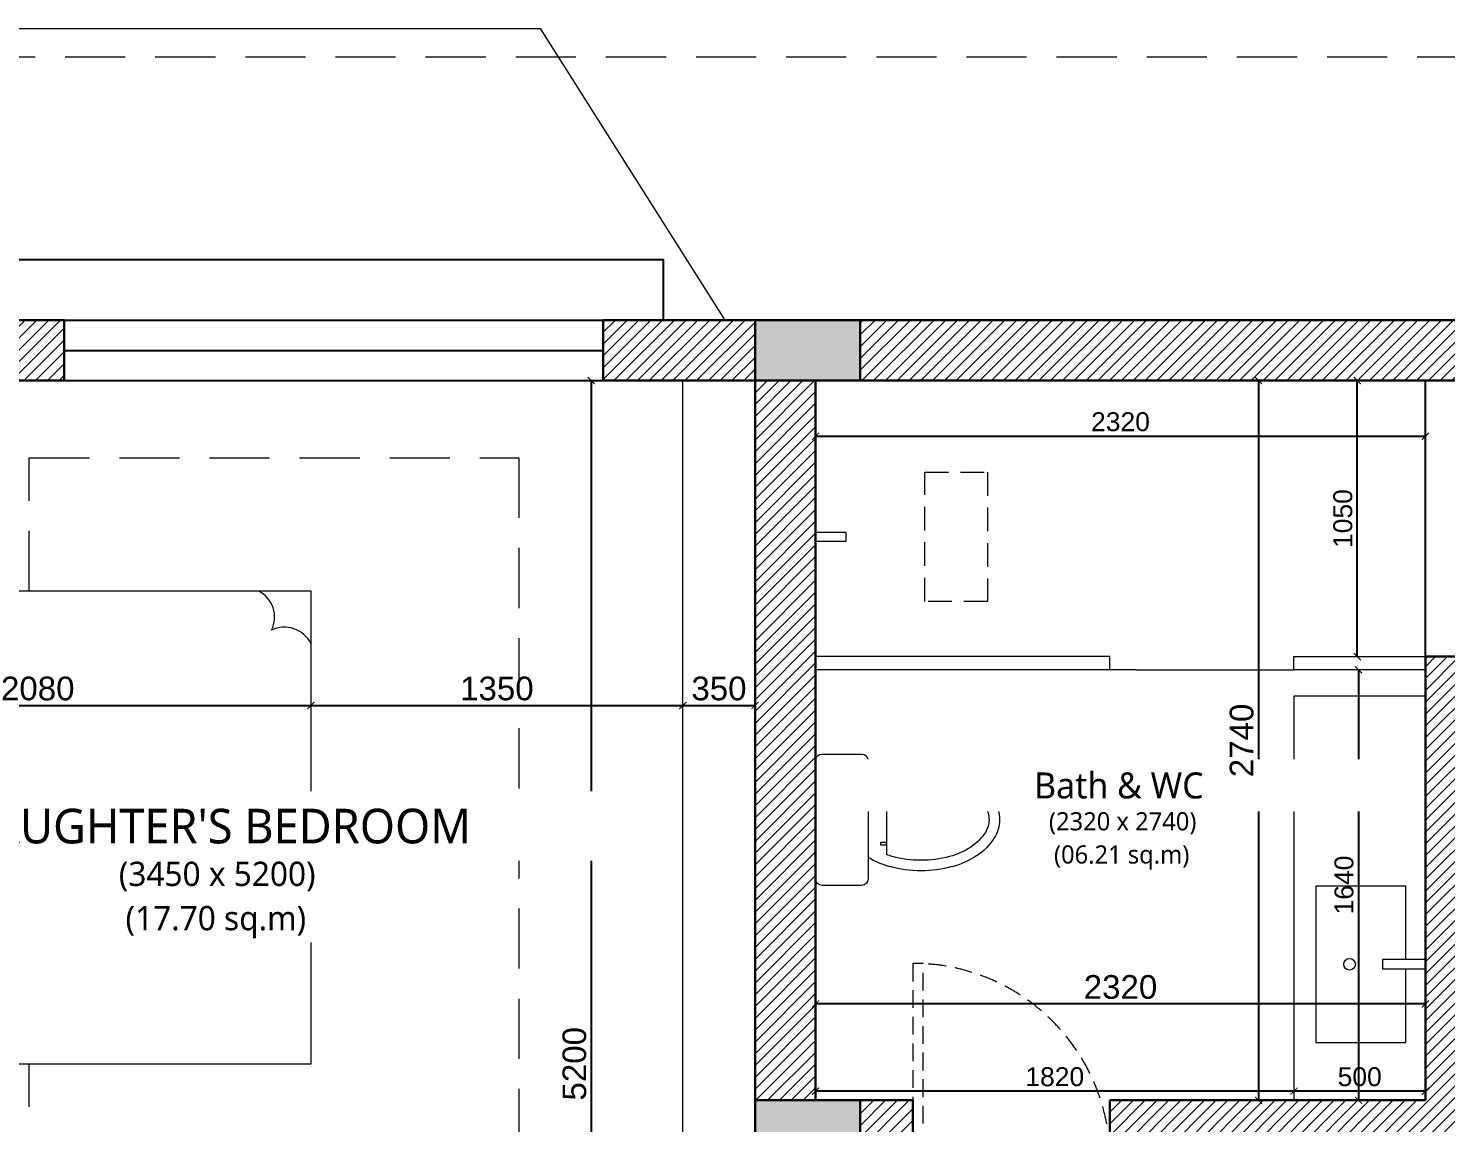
# Model space of a CAD drawing. Header units: millimetres. Extents: x 922141 to 965068, y 34629 to 256118.
# Drawn here: x 948050 to 953442, y 143379 to 147542 of the extents above; entities that cross this region are included whole.
import ezdxf

# ---------------------------------------------------------------- set-up
doc = ezdxf.new("R2010")
doc.units = ezdxf.units.MM
doc.header["$PDMODE"] = 35
doc.linetypes.add('DASHED', pattern=[19.05, 12.7, -6.35])
doc.linetypes.add('DASHED2', pattern=[0.375, 0.25, -0.125])
doc.layers.get('0').update_dxf_attribs({"plot": 0})
doc.layers.get('Defpoints').update_dxf_attribs({"color": 6})
for name, color, linetype, lineweight in [('HATCH _ 1', 253, 'Continuous', 9), ('MCA__ ARREDO', 133, 'Continuous', 5), ('MCA__ FINESTRE', 111, 'Continuous', 5), ('MCA__ LAYOUT TESTO', 6, 'Continuous', 5), ('MCA__ MURI ESISTENTI SEZIONATI', 30, 'Continuous', 30), ('MCA__ SCALE', 154, 'Continuous', 18)]:
    doc.layers.add(name, color=color, linetype=linetype, lineweight=lineweight)
doc.layers.add('MCA__ FACCIATA', color=140, linetype='Continuous')
doc.layers.add('MCA__ PISCINA ELEV.', color=91, linetype='Continuous')
doc.styles.get("Standard").update_dxf_attribs({"font": 'arial.ttf'})
doc.dimstyles.new('ISO-25', dxfattribs={"dimtxt": 250, "dimasz": 20, "dimexe": 1.25, "dimexo": 0.625, "dimtad": 1, "dimdec": 1, "dimrnd": 5, "dimtxsty": 'Standard', "dimcen": 2.5, "dimadec": 0, "dimazin": 0, "dimtfac": 1, "dimtdec": 1, "dimtmove": 0, "dimatfit": 3, "dimfxl": 1, "dimarcsym": 0})
pattern_1 = [(45, (295321.784, -305485.605), (-22.4506403, 22.4506403), [])]

# ---------------------------------------------------------------- blocks, each defined once
blk = doc.blocks.new('_ArchTick')
at = {"color": 0, "linetype": 'ByBlock', "const_width": 0.15}
blk.add_lwpolyline([(-0.5, -0.5), (0.5, 0.5)], dxfattribs=at)
blk = doc.blocks.new('*D162')
at = {"layer": 'Defpoints', "color": 0, "transparency": 16777216}
for p in [(950539.9, 145063.2), (950814.9, 145063.2), (950814.9, 144966.5)]:
    blk.add_point(p, dxfattribs=at)
at = {"layer": 'MCA__ FACCIATA', "color": 0, "lineweight": -2, "transparency": 16777216}
blk.add_line((950539.9, 144966.5), (950814.9, 144966.5), dxfattribs=at)
at = {"layer": 'MCA__ FACCIATA', "color": 0, "lineweight": -2, "transparency": 16777216, "xscale": 27, "yscale": 27, "zscale": 27, "rotation": 180}
blk.add_blockref('_ArchTick', (950539.9, 144966.5), dxfattribs=at)
at = {"layer": 'MCA__ FACCIATA', "color": 0, "lineweight": -2, "transparency": 16777216, "xscale": 27, "yscale": 27, "zscale": 27}
blk.add_blockref('_ArchTick', (950814.9, 144966.5), dxfattribs=at)
at = {"layer": 'MCA__ FACCIATA', "color": 0, "lineweight": 0, "transparency": 16777216, "insert": (950677.4, 145030.5), "char_height": 90, "attachment_point": 5}
blk.add_mtext('350', dxfattribs=at)
blk = doc.blocks.new('*D164')
at = {"layer": 'Defpoints', "color": 0, "transparency": 16777216}
for p in [(947046.9, 144960), (949125.3, 144966.5), (949125.3, 144960)]:
    blk.add_point(p, dxfattribs=at)
at = {"layer": 'MCA__ FACCIATA', "color": 0, "lineweight": -2, "transparency": 16777216}
blk.add_line((947046.9, 144966.5), (949125.3, 144966.5), dxfattribs=at)
at = {"layer": 'MCA__ FACCIATA', "color": 0, "lineweight": -2, "transparency": 16777216, "xscale": 27, "yscale": 27, "zscale": 27, "rotation": 180}
blk.add_blockref('_ArchTick', (947046.9, 144966.5), dxfattribs=at)
at = {"layer": 'MCA__ FACCIATA', "color": 0, "lineweight": -2, "transparency": 16777216, "xscale": 27, "yscale": 27, "zscale": 27}
blk.add_blockref('_ArchTick', (949125.3, 144966.5), dxfattribs=at)
at = {"layer": 'MCA__ FACCIATA', "color": 0, "lineweight": 0, "transparency": 16777216, "insert": (948086.1, 145030.4), "char_height": 90, "attachment_point": 5}
blk.add_mtext('2080', dxfattribs=at)
blk = doc.blocks.new('*D166')
at = {"layer": 'Defpoints', "color": 0, "transparency": 16777216}
for p in [(949125.3, 145063.2), (950539.9, 145063.2), (950539.9, 144966.5)]:
    blk.add_point(p, dxfattribs=at)
at = {"layer": 'MCA__ FACCIATA', "color": 0, "lineweight": -2, "transparency": 16777216}
blk.add_line((949125.3, 144966.5), (950539.9, 144966.5), dxfattribs=at)
at = {"layer": 'MCA__ FACCIATA', "color": 0, "lineweight": -2, "transparency": 16777216, "xscale": 27, "yscale": 27, "zscale": 27, "rotation": 180}
blk.add_blockref('_ArchTick', (949125.3, 144966.5), dxfattribs=at)
at = {"layer": 'MCA__ FACCIATA', "color": 0, "lineweight": -2, "transparency": 16777216, "xscale": 27, "yscale": 27, "zscale": 27}
blk.add_blockref('_ArchTick', (950539.9, 144966.5), dxfattribs=at)
at = {"layer": 'MCA__ FACCIATA', "color": 0, "lineweight": 0, "transparency": 16777216, "insert": (949832.6, 145030.5), "char_height": 90, "attachment_point": 5}
blk.add_mtext('1350', dxfattribs=at)
blk = doc.blocks.new('*D170')
at = {"layer": 'Defpoints', "color": 0, "transparency": 16777216}
for p in [(950236.9, 146202.4), (950191.8, 141004.4), (950236.9, 141004.4)]:
    blk.add_point(p, dxfattribs=at)
at = {"layer": 'MCA__ FACCIATA', "color": 0, "lineweight": -2, "transparency": 16777216}
blk.add_line((950191.8, 146202.4), (950191.8, 141004.4), dxfattribs=at)
at = {"layer": 'MCA__ FACCIATA', "color": 0, "lineweight": -2, "transparency": 16777216, "xscale": 27, "yscale": 27, "zscale": 27}
for p, rotation in [((950191.8, 146202.4), 90), ((950191.8, 141004.4), 270)]:
    blk.add_blockref('_ArchTick', p, dxfattribs=dict(at, rotation=rotation))
at = {"layer": 'MCA__ FACCIATA', "color": 0, "lineweight": 0, "transparency": 16777216, "insert": (950127.9, 143603.4), "char_height": 90, "attachment_point": 5, "rotation": 90}
blk.add_mtext('5200', dxfattribs=at)
blk = doc.blocks.new('*D136')
at = {"layer": 'Defpoints', "color": 0, "transparency": 16777216}
for p in [(951044.9, 143832.8), (951044.9, 143831), (953364.9, 143832.8)]:
    blk.add_point(p, dxfattribs=at)
at = {"layer": 'MCA__ FACCIATA', "color": 0, "lineweight": -2, "transparency": 16777216}
blk.add_line((953364.9, 143831), (951044.9, 143831), dxfattribs=at)
at = {"layer": 'MCA__ FACCIATA', "color": 0, "lineweight": -2, "transparency": 16777216, "xscale": 27, "yscale": 27, "zscale": 27, "rotation": 180}
blk.add_blockref('_ArchTick', (951044.9, 143831), dxfattribs=at)
at = {"layer": 'MCA__ FACCIATA', "color": 0, "lineweight": -2, "transparency": 16777216, "xscale": 27, "yscale": 27, "zscale": 27}
blk.add_blockref('_ArchTick', (953364.9, 143831), dxfattribs=at)
at = {"layer": 'MCA__ FACCIATA', "color": 0, "lineweight": 0, "transparency": 16777216, "insert": (952204.9, 143895), "char_height": 90, "attachment_point": 5}
blk.add_mtext('2320', dxfattribs=at)
blk = doc.blocks.new('*D138')
at = {"layer": 'Defpoints', "color": 0, "transparency": 16777216}
for p in [(952864.9, 143532.4), (953364.9, 143532.4), (952864.9, 143499.1)]:
    blk.add_point(p, dxfattribs=at)
at = {"layer": 'MCA__ FACCIATA', "color": 0, "lineweight": -2, "transparency": 16777216}
blk.add_line((953364.9, 143499.1), (952864.9, 143499.1), dxfattribs=at)
at = {"layer": 'MCA__ FACCIATA', "color": 0, "lineweight": -2, "transparency": 16777216, "xscale": 27, "yscale": 27, "zscale": 27, "rotation": 180}
blk.add_blockref('_ArchTick', (952864.9, 143499.1), dxfattribs=at)
at = {"layer": 'MCA__ FACCIATA', "color": 0, "lineweight": -2, "transparency": 16777216, "xscale": 27, "yscale": 27, "zscale": 27}
blk.add_blockref('_ArchTick', (953364.9, 143499.1), dxfattribs=at)
at = {"layer": 'MCA__ FACCIATA', "color": 0, "lineweight": 0, "transparency": 16777216, "insert": (953114.9, 143553.8), "char_height": 72, "attachment_point": 5}
blk.add_mtext('500', dxfattribs=at)
blk = doc.blocks.new('*D139')
at = {"layer": 'Defpoints', "color": 0, "transparency": 16777216}
for p in [(953179.4, 145102.4), (953110.2, 143464.4), (953179.4, 143464.4)]:
    blk.add_point(p, dxfattribs=at)
at = {"layer": 'MCA__ FACCIATA', "color": 0, "lineweight": -2, "transparency": 16777216}
blk.add_line((953110.2, 145102.4), (953110.2, 143464.4), dxfattribs=at)
at = {"layer": 'MCA__ FACCIATA', "color": 0, "lineweight": -2, "transparency": 16777216, "xscale": 27, "yscale": 27, "zscale": 27}
for p, rotation in [((953110.2, 145102.4), 90), ((953110.2, 143464.4), 270)]:
    blk.add_blockref('_ArchTick', p, dxfattribs=dict(at, rotation=rotation))
at = {"layer": 'MCA__ FACCIATA', "color": 0, "lineweight": 0, "transparency": 16777216, "insert": (953055.4, 144283.4), "char_height": 72, "attachment_point": 5, "rotation": 90}
blk.add_mtext('1640', dxfattribs=at)
blk = doc.blocks.new('*D140')
at = {"layer": 'Defpoints', "color": 0, "transparency": 16777216}
for p in [(951044.9, 143581.9), (952864.9, 143581.9), (951044.9, 143499.1)]:
    blk.add_point(p, dxfattribs=at)
at = {"layer": 'MCA__ FACCIATA', "color": 0, "lineweight": -2, "transparency": 16777216}
blk.add_line((952864.9, 143499.1), (951044.9, 143499.1), dxfattribs=at)
at = {"layer": 'MCA__ FACCIATA', "color": 0, "lineweight": -2, "transparency": 16777216, "xscale": 27, "yscale": 27, "zscale": 27, "rotation": 180}
blk.add_blockref('_ArchTick', (951044.9, 143499.1), dxfattribs=at)
at = {"layer": 'MCA__ FACCIATA', "color": 0, "lineweight": -2, "transparency": 16777216, "xscale": 27, "yscale": 27, "zscale": 27}
blk.add_blockref('_ArchTick', (952864.9, 143499.1), dxfattribs=at)
at = {"layer": 'MCA__ FACCIATA', "color": 0, "lineweight": 0, "transparency": 16777216, "insert": (951954.9, 143553.8), "char_height": 72, "attachment_point": 5}
blk.add_mtext('1820', dxfattribs=at)
blk = doc.blocks.new('*D141')
at = {"layer": 'Defpoints', "color": 0, "transparency": 16777216}
for p in [(953105.8, 146202.4), (953265.1, 146202.4), (953265.1, 145152.4)]:
    blk.add_point(p, dxfattribs=at)
at = {"layer": 'MCA__ FACCIATA', "color": 0, "lineweight": -2, "transparency": 16777216}
blk.add_line((953105.8, 145152.4), (953105.8, 146202.4), dxfattribs=at)
at = {"layer": 'MCA__ FACCIATA', "color": 0, "lineweight": -2, "transparency": 16777216, "xscale": 27, "yscale": 27, "zscale": 27}
for p, rotation in [((953105.8, 146202.4), 90), ((953105.8, 145152.4), 270)]:
    blk.add_blockref('_ArchTick', p, dxfattribs=dict(at, rotation=rotation))
at = {"layer": 'MCA__ FACCIATA', "color": 0, "lineweight": 0, "transparency": 16777216, "insert": (953051, 145677.4), "char_height": 72, "attachment_point": 5, "rotation": 90}
blk.add_mtext('1050', dxfattribs=at)
blk = doc.blocks.new('*D142')
at = {"layer": 'Defpoints', "color": 0, "transparency": 16777216}
for p in [(951044.9, 146007.9), (953364.9, 146007.9), (953364.9, 145990.6)]:
    blk.add_point(p, dxfattribs=at)
at = {"layer": 'MCA__ FACCIATA', "color": 0, "lineweight": -2, "transparency": 16777216}
blk.add_line((951044.9, 145990.6), (953364.9, 145990.6), dxfattribs=at)
at = {"layer": 'MCA__ FACCIATA', "color": 0, "lineweight": -2, "transparency": 16777216, "xscale": 27, "yscale": 27, "zscale": 27, "rotation": 180}
blk.add_blockref('_ArchTick', (951044.9, 145990.6), dxfattribs=at)
at = {"layer": 'MCA__ FACCIATA', "color": 0, "lineweight": -2, "transparency": 16777216, "xscale": 27, "yscale": 27, "zscale": 27}
blk.add_blockref('_ArchTick', (953364.9, 145990.6), dxfattribs=at)
at = {"layer": 'MCA__ FACCIATA', "color": 0, "lineweight": 0, "transparency": 16777216, "insert": (952204.9, 146045.4), "char_height": 72, "attachment_point": 5}
blk.add_mtext('2320', dxfattribs=at)
blk = doc.blocks.new('*D146')
at = {"layer": 'Defpoints', "color": 0, "transparency": 16777216}
for p in [(954108.2, 146202.4), (952730, 143464.4), (954108.2, 143464.4)]:
    blk.add_point(p, dxfattribs=at)
at = {"layer": 'MCA__ FACCIATA', "color": 0, "lineweight": -2, "transparency": 16777216}
blk.add_line((952730, 146202.4), (952730, 143464.4), dxfattribs=at)
at = {"layer": 'MCA__ FACCIATA', "color": 0, "lineweight": -2, "transparency": 16777216, "xscale": 27, "yscale": 27, "zscale": 27}
for p, rotation in [((952730, 146202.4), 90), ((952730, 143464.4), 270)]:
    blk.add_blockref('_ArchTick', p, dxfattribs=dict(at, rotation=rotation))
at = {"layer": 'MCA__ FACCIATA', "color": 0, "lineweight": 0, "transparency": 16777216, "insert": (952666, 144833.4), "char_height": 90, "attachment_point": 5, "rotation": 90}
blk.add_mtext('2740', dxfattribs=at)
blk = doc.blocks.new('BED')
at = {"layer": 'MCA__ ARREDO', "lineweight": 9}
for p, q in [((651803.5, 449088), (651803.5, 450888)), ((651803.5, 450888), (653803.5, 450888)), ((651953.5, 449088), (651953.5, 450888)), ((652003.5, 450888), (652003.5, 449088)), ((653803.5, 450888), (653803.5, 449088)), ((653803.5, 449088), (651803.5, 449088))]:
    blk.add_line(p, q, dxfattribs=at)
for centre, start, end in [((653553.5, 450788), 333.4349, 63.4349), ((653703.5, 450638), 26.5651, 116.5651)]:
    blk.add_arc(centre, 111.8, start, end, dxfattribs=at)
blk = doc.blocks.new('ki')
at = {"layer": 'MCA__ ARREDO', "lineweight": 9}
for p, q in [((655928.5, 450050), (655928.5, 449900)), ((656403.5, 450075), (655953.5, 450075)), ((656428.5, 449900), (656428.5, 450050)), ((655953.5, 449875), (656403.5, 449875)), ((656092.1, 449827.4), (656082.3, 449827.4)), ((656082.3, 449827.4), (656082.3, 449804.9)), ((656092.1, 449804.9), (656092.1, 449827.4)), ((656264.7, 449827.4), (656274.4, 449827.4)), ((656264.7, 449804.9), (656264.7, 449827.4)), ((656274.4, 449827.4), (656274.4, 449804.9)), ((656045.6, 449805), (656311.4, 449805)), ((656082.3, 449804.9), (656092.1, 449804.9)), ((656274.4, 449804.9), (656264.7, 449804.9))]:
    blk.add_line(p, q, dxfattribs=at)
for centre, radius, start, end in [((655953.5, 450050), 25, 90, 180), ((656403.5, 450050), 25, 0, 90), ((655953.5, 449900), 25, 180, 270), ((656312.3, 449708.9), 323.5, 149.0966, 164.9269), ((656044.7, 449708.9), 323.5, 15.0731, 30.9034), ((656403.5, 449900), 25, 270, 0), ((656442.2, 449673.9), 458.1, 164.9269, 180), ((656442.2, 449673.9), 418.1, 164.9269, 180), ((656312.3, 449708.9), 283.5, 160.176, 164.9269), ((656044.7, 449708.9), 283.5, 15.0731, 19.824), ((655914.7, 449673.9), 418.1, 0, 15.0731), ((655914.7, 449673.9), 458.1, 0, 15.0731), ((656442.2, 449673.9), 458.1, 180, 195.0731), ((656442.2, 449673.9), 418.1, 180, 195.0731), ((655914.7, 449673.9), 418.1, 344.9269, 0), ((655914.7, 449673.9), 458.1, 344.9269, 0), ((656312.3, 449638.9), 323.5, 195.0731, 213.0315), ((656312.3, 449638.9), 283.5, 195.0731, 213.0315), ((656044.7, 449638.9), 283.5, 326.9685, 344.9269), ((656044.7, 449638.9), 323.5, 326.9685, 344.9269), ((656230.2, 449585.5), 225.5, 213.0315, 237.5002), ((656230.2, 449585.5), 185.5, 213.0315, 237.5002), ((656126.8, 449585.5), 185.5, 302.4998, 326.9685), ((656126.8, 449585.5), 225.5, 302.4998, 326.9685), ((656178.5, 449504.4), 129.3, 237.5002, 270), ((656178.5, 449504.4), 89.3, 237.5002, 270), ((656178.5, 449504.4), 89.3, 270, 302.4998), ((656178.5, 449504.4), 129.3, 270, 302.4998)]:
    blk.add_arc(centre, radius, start, end, dxfattribs=at)

msp = doc.modelspace()

# ---------------------------------------------------------------- hatches: boundary and pattern name
at = {"layer": 'MCA__ SCALE'}
h = msp.add_hatch(dxfattribs=at)
h.set_pattern_fill('ANSI31', color=256, scale=10)
h.set_pattern_definition(pattern_1)
h.paths.add_polyline_path([(946816.89, 141964.36), (946816.89, 143842.36), (946816.89, 145982.36), (947046.89, 145982.36), (947046.89, 141964.36)])
h.paths.add_polyline_path([(942486.89, 145982.36), (942716.89, 145982.36), (942716.89, 142642.36), (942486.89, 142642.36)])
h.paths.add_polyline_path([(950814.89, 146202.36), (951044.89, 146202.36), (951044.89, 143867.06), (951044.89, 143464.36), (950814.89, 143464.36)])
h.paths.add_polyline_path([(951214.89, 146202.36), (951214.89, 146432.36), (953866.89, 146432.36), (953866.89, 146202.36), (953590.93, 146202.36)])
h.paths.add_polyline_path([(947046.89, 146418.49), (947060.57, 146432.36), (948186.89, 146432.36), (948186.89, 146202.36), (947046.89, 146202.36)])
h.paths.add_polyline_path([(947046.89, 140774.36), (947046.89, 141004.36), (948046.89, 141004.36), (948046.89, 140774.36)])
h.paths.add_polyline_path([(950096.89, 140774.36), (950096.89, 141004.36), (950814.89, 141004.36), (950814.89, 140774.36)])
h.paths.add_polyline_path([(950236.89, 146432.36), (950814.89, 146432.36), (950814.89, 146202.36), (950236.89, 146202.36)])
h.paths.add_polyline_path([(946496.89, 146202.36), (946496.89, 146432.36), (946816.89, 146432.36), (946816.89, 146202.36)])
h.paths.add_polyline_path([(942716.89, 146237.68), (942716.89, 146432.36), (943036.89, 146432.36), (943036.89, 146202.36), (942750.87, 146202.36)])
h.paths.add_polyline_path([(951214.89, 143234.36), (951214.89, 143464.36), (951414.47, 143464.36), (951414.47, 143234.36)])
h.paths.add_polyline_path([(946816.89, 140554.36), (947046.89, 140554.36), (947046.89, 140444.36), (946816.89, 140444.36)])
h = msp.add_hatch(dxfattribs=at)
h.set_pattern_fill('ANSI31', color=256, scale=10)
h.set_pattern_definition(pattern_1)
h.paths.add_polyline_path([(952164.47, 143464.36), (952164.47, 143234.36), (953590.93, 143234.36), (953590.93, 145152.36), (953364.89, 145152.36), (953364.89, 143464.36)])
h.paths.add_polyline_path([(951214.89, 140774.36), (951214.89, 141004.36), (953360.93, 141004.36), (953360.93, 141604.36), (953590.93, 141604.36), (953590.93, 140774.36)])

# ---------------------------------------------------------------- linework, layer by layer
at = {"layer": 'HATCH _ 1', "linetype": 'Continuous', "lineweight": 9, "ltscale": 540}
msp.add_lwpolyline([(947896.89, 147542.32), (949997.11, 147542.32), (950700.26, 146432.36)], dxfattribs=at)
at = {"layer": 'MCA__ ARREDO', "lineweight": 9}
for p, q in [((950539.89, 143309.36), (950539.89, 146202.36)), ((952164.89, 145152.36), (951044.89, 145152.36)), ((952164.89, 145102.36), (952164.89, 145152.36)), ((952864.89, 145152.36), (953364.89, 145152.36)), ((952864.89, 145102.36), (952864.89, 145152.36)), ((952264.89, 145102.36), (951044.89, 145102.36)), ((952264.89, 145102.36), (952864.89, 145102.36)), ((953364.89, 145102.36), (952864.89, 145102.36)), ((953364.89, 145002.36), (952864.89, 145002.36)), ((952864.89, 145002.36), (952864.89, 143464.36))]:
    msp.add_line(p, q, dxfattribs=at)
at = {"layer": 'MCA__ ARREDO', "linetype": 'DASHED', "lineweight": 9, "ltscale": 18}
msp.add_lwpolyline([(948053.71, 145402.36), (948053.71, 145908.38), (949916.58, 145908.38), (949916.58, 143096.34), (948053.71, 143096.34), (948053.71, 143602.36)], dxfattribs=at)
at = {"layer": 'MCA__ ARREDO', "linetype": 'DASHED2', "lineweight": 9, "ltscale": 360}
msp.add_lwpolyline([(951460.93, 145854.45), (951698.82, 145854.45), (951698.82, 145362.52), (951460.93, 145362.52)], close=True, dxfattribs=at)
at = {"layer": 'MCA__ ARREDO', "lineweight": 9}
for points in [[(951044.89, 145626.21), (951160.17, 145626.21), (951160.17, 145590.77), (951044.89, 145590.77)], [(953364.89, 143999.58), (953201.51, 143999.58), (953201.51, 143964.3), (953364.89, 143964.3)]]:
    msp.add_lwpolyline(points, close=True, dxfattribs=at)
msp.add_lwpolyline([(953290.22, 143999.58), (953290.22, 144279.51), (952947.49, 144279.51), (952947.49, 143684.37), (953290.22, 143684.37), (953290.22, 143964.3)], dxfattribs=at)
at = {"layer": 'MCA__ ARREDO', "linetype": 'DASHED2', "lineweight": 9, "ltscale": 270}
msp.add_lwpolyline([(951454.57, 143274.46), (951454.57, 143984.36), (951414.47, 143984.36), (951414.47, 143274.46)], close=True, dxfattribs=at)
at = {"layer": 'MCA__ ARREDO', "lineweight": 9}
msp.add_circle((953076.28, 143981.94), 22.05, dxfattribs=at)
at = {"layer": 'MCA__ ARREDO', "linetype": 'DASHED2', "lineweight": 9, "ltscale": 270}
msp.add_arc((951415.88, 143235.77), 749.59, 2.95865, 87.04135, dxfattribs=at)
at = {"layer": 'MCA__ FACCIATA'}
for p, q in [((947956.89, 146662.36), (950466.89, 146662.36)), ((950466.89, 146432.36), (950466.89, 146662.36)), ((948186.89, 146432.36), (950236.89, 146432.36)), ((948186.89, 146317.36), (950236.89, 146317.36)), ((948186.89, 146202.36), (950236.89, 146202.36)), ((953364.89, 145152.36), (953364.89, 146202.36))]:
    msp.add_line(p, q, dxfattribs=at)
at = {"layer": 'MCA__ FINESTRE', "linetype": 'DASHED', "ltscale": 18}
msp.add_line((954590.93, 147432.36), (941567.52, 147432.36), dxfattribs=at)
at = {"layer": 'MCA__ MURI ESISTENTI SEZIONATI'}
for p, q in [((948186.89, 146432.36), (946816.89, 146432.36)), ((948186.89, 146202.36), (948186.89, 146432.36)), ((950236.89, 146202.36), (950236.89, 146432.36)), ((951214.89, 146432.36), (950236.89, 146432.36)), ((954266.89, 146432.36), (951214.89, 146432.36)), ((947046.89, 146202.36), (948186.89, 146202.36)), ((950814.89, 146202.36), (950236.89, 146202.36)), ((950814.89, 146202.36), (950814.89, 143464.36)), ((951044.89, 143867.06), (951044.89, 146202.36)), ((951214.89, 146202.36), (951044.89, 146202.36)), ((951214.89, 146202.36), (953590.93, 146202.36)), ((953364.89, 145152.36), (953364.89, 143464.36)), ((953590.93, 145152.36), (953364.89, 145152.36)), ((951044.89, 143867.06), (951044.89, 143464.36)), ((950814.89, 143464.36), (951044.89, 143464.36)), ((952164.47, 143464.36), (952164.47, 143234.36)), ((953364.89, 143464.36), (952164.47, 143464.36))]:
    msp.add_line(p, q, dxfattribs=at)
for points in [[(951214.89, 146202.36), (951214.89, 146432.36), (950814.89, 146432.36), (950814.89, 146202.36)], [(951214.89, 143234.36), (951214.89, 143464.36), (950814.89, 143464.36), (950814.89, 143234.36)], [(951414.47, 143234.36), (951214.89, 143234.36), (951214.89, 143464.36), (951414.47, 143464.36)]]:
    msp.add_lwpolyline(points, close=True, dxfattribs=at)

# ---------------------------------------------------------------- block references
at = {"layer": 'MCA__ PISCINA ELEV.'}
msp.add_blockref('BED', (295321.78, -305485.6), dxfattribs=at)
at = {"layer": 'MCA__ PISCINA ELEV.', "xscale": -1, "rotation": 89.99999999999993}
msp.add_blockref('ki', (1401119.93, 800710.27), dxfattribs=at)

# ---------------------------------------------------------------- dimensions: what is measured, and where the dimension line sits
at = {"layer": 'MCA__ FACCIATA', "color": 252, "lineweight": 0, "true_color": 0x939598}
for p1, p2, distance, override, picture, middle in [((950236.89, 146202.36), (950236.89, 141004.36), -45.06, {"dimtxt": 90, "dimasz": 27, "dimgap": 18, "dimblk1": 'ArchTick', "dimblk2": 'ArchTick', "dimsah": 1, "dimse1": 1, "dimse2": 1}, '*D170', (950127.88, 143603.36)), ((954108.2, 146202.36), (954108.2, 143464.36), -1378.23, {"dimtxt": 90, "dimasz": 27, "dimgap": 18, "dimblk1": 'ArchTick', "dimblk2": 'ArchTick', "dimsah": 1, "dimse1": 1, "dimse2": 1}, '*D146', (952666.02, 144833.36)), ((953265.12, 145152.36), (953265.12, 146202.36), 159.31, {"dimtxt": 72, "dimasz": 27, "dimgap": 18, "dimblk1": 'ArchTick', "dimblk2": 'ArchTick', "dimsah": 1, "dimse1": 1, "dimse2": 1}, '*D141', (953051.05, 145677.36)), ((951044.89, 146007.95), (953364.89, 146007.95), -17.33, {"dimtxt": 72, "dimasz": 27, "dimgap": 18, "dimblk1": 'ArchTick', "dimblk2": 'ArchTick', "dimsah": 1, "dimse1": 1, "dimse2": 1}, '*D142', (952204.89, 146045.41)), ((947046.89, 144960.02), (949125.29, 144960.02), 6.45, {"dimtxt": 90, "dimasz": 27, "dimgap": 18, "dimblk1": 'ArchTick', "dimblk2": 'ArchTick', "dimsah": 1, "dimse1": 1, "dimse2": 1}, '*D164', (948086.09, 145030.43)), ((953179.4, 145102.36), (953179.4, 143464.36), -69.21, {"dimtxt": 72, "dimasz": 27, "dimgap": 18, "dimblk1": 'ArchTick', "dimblk2": 'ArchTick', "dimsah": 1, "dimse1": 1, "dimse2": 1}, '*D139', (953055.44, 144283.36)), ((953364.89, 143832.76), (951044.89, 143832.76), 1.73, {"dimtxt": 90, "dimasz": 27, "dimgap": 18, "dimblk1": 'ArchTick', "dimblk2": 'ArchTick', "dimsah": 1, "dimse1": 1, "dimse2": 1}, '*D136', (952204.89, 143895.01)), ((952864.89, 143581.9), (951044.89, 143581.9), 82.82, {"dimtxt": 72, "dimasz": 27, "dimgap": 18, "dimblk1": 'ArchTick', "dimblk2": 'ArchTick', "dimsah": 1, "dimse1": 1, "dimse2": 1}, '*D140', (951954.89, 143553.85)), ((953364.89, 143532.35), (952864.89, 143532.35), 33.27, {"dimtxt": 72, "dimasz": 27, "dimgap": 18, "dimblk1": 'ArchTick', "dimblk2": 'ArchTick', "dimsah": 1, "dimse1": 1, "dimse2": 1}, '*D138', (953114.89, 143553.85))]:
    dim = msp.add_aligned_dim(p1=p1, p2=p2, distance=distance, dimstyle='ISO-25', override=override, dxfattribs=at)
    dim.commit()
    dim.dimension.update_dxf_attribs({"geometry": picture, "text_midpoint": middle})
for p1, p2, text, picture, middle in [((949125.29, 145063.25), (950539.89, 145063.25), '1350', '*D166', (949832.59, 145030.46)), ((950539.89, 145063.25), (950814.89, 145063.25), '350', '*D162', (950677.39, 145030.46))]:
    dim = msp.add_aligned_dim(p1=p1, p2=p2, distance=-96.77, text=text, dimstyle='ISO-25', override={"dimtxt": 90, "dimasz": 27, "dimgap": 18, "dimtxsty": 'Standard', "dimblk1": 'ArchTick', "dimblk2": 'ArchTick', "dimsah": 1, "dimse1": 1, "dimse2": 1}, dxfattribs=at)
    dim.commit()
    dim.dimension.update_dxf_attribs({"geometry": picture, "text_midpoint": middle})

# ---------------------------------------------------------------- next in the draw order: texts
at = {"layer": 'MCA__ LAYOUT TESTO', "color": 14, "attachment_point": 1, "bg_fill": 2}
for s, width, insert, char_height in [('\\pxqc;{\\fSegoe UI Light|b0|i0|c0|p34;Bath & WC}', 2166.3896, (951115.46, 144711.6, 0), 98.877), ("\\pxqc;{\\fSegoe UI Light|b0|i0|c0|p34;DAUGHTER'S BEDROOM }", 2888.5195, (947315.02, 144573.5, 0), 131.8359), ('{\\fSegoe UI Light|b0|i0|c0|p34;(17.70 sq.m)}', 980.6836, (948420.12, 144203.63), 92.2852)]:
    msp.add_mtext_dynamic_manual_height_columns(s, width=width, gutter_width=1, heights=[0], dxfattribs=dict(at, insert=insert, char_height=char_height))

# ---------------------------------------------------------------- next in the draw order: texts
for s, width, insert, char_height in [('{\\fSegoe UI Light|b0|i0|c0|p34;(2320 x 2740)}', 735.5127, (951932.7, 144560.48), 69.2139), ('{\\fSegoe UI Light|b0|i0|c0|p34;(3450 x 5200)}', 980.6836, (948394.59, 144372.01), 92.2852)]:
    msp.add_mtext_dynamic_manual_height_columns(s, width=width, gutter_width=1, heights=[0], dxfattribs=dict(at, insert=insert, char_height=char_height))

# ---------------------------------------------------------------- next in the draw order: texts
at = {"layer": 'MCA__ LAYOUT TESTO', "color": 14, "insert": (951951.85, 144434.19), "char_height": 69.2139, "attachment_point": 1, "bg_fill": 2}
msp.add_mtext_dynamic_manual_height_columns('{\\fSegoe UI Light|b0|i0|c0|p34;(06.21 sq.m)}', width=735.5127, gutter_width=1, heights=[0], dxfattribs=at)

# ---------------------------------------------------------------- next in the draw order: hatches: boundary and pattern name
at = {"layer": 'MCA__ MURI ESISTENTI SEZIONATI'}
h = msp.add_hatch(color=256, dxfattribs=at)
h.dxf.hatch_style = 1
h.paths.add_polyline_path([(935322.25, 142192.36), (935793.89, 142192.36), (935793.89, 142307.36), (935793.89, 142422.36), (935653.89, 142422.36), (935322.25, 142422.36)])
h.paths.add_polyline_path([(942541.72, 146432.36), (942716.89, 146252.55), (942716.89, 146202.36), (942716.89, 145982.36), (942486.89, 145982.36), (942486.89, 146432.36)])
h.paths.add_polyline_path([(942486.89, 142422.36), (942486.89, 142433.12), (942486.89, 142442.36), (942486.89, 142642.36), (942716.89, 142642.36), (942716.89, 142192.36), (942486.89, 142192.36)])
h.paths.add_polyline_path([(942486.89, 137991.36), (942486.89, 137771.36), (942716.89, 137771.36), (942716.89, 137991.36), (942716.89, 138221.36), (942486.89, 138221.36)])
h.paths.add_polyline_path([(946816.89, 141004.36), (947046.89, 141004.36), (947046.89, 140774.36), (947046.89, 140554.36), (946816.89, 140554.36)])
h.paths.add_polyline_path([(935563.89, 137991.36), (935793.89, 137991.36), (935793.89, 138106.36), (935793.89, 138221.36), (935322.25, 138221.36), (935322.25, 137991.36)])
h.paths.add_polyline_path([(946816.89, 145982.36), (947046.89, 145982.36), (947046.89, 146202.36), (947046.89, 146405.87), (946816.89, 146169.78)])
h.paths.add_polyline_path([(938743.89, 142192.36), (939133.89, 142192.36), (939133.89, 142422.36), (938743.89, 142422.36)])
h.paths.add_polyline_path([(938743.89, 137991.36), (938973.89, 137991.36), (939143.89, 137991.36), (939143.89, 138221.36), (938743.89, 138221.36), (938743.89, 138106.36)])
h.paths.add_polyline_path([(950814.89, 140774.36), (951076.89, 140774.36), (951214.89, 140774.36), (951214.89, 141004.36), (951044.89, 141004.36), (950814.89, 141004.36)])
h.paths.add_polyline_path([(950814.89, 143234.36), (951044.89, 143234.36), (951214.89, 143234.36), (951214.89, 143464.36), (951044.89, 143464.36), (950814.89, 143464.36)])
h.paths.add_polyline_path([(951044.89, 146202.36), (951214.89, 146202.36), (951214.89, 146432.36), (950814.89, 146432.36), (950814.89, 146202.36)])
h.paths.add_polyline_path([(953866.89, 146202.36), (954266.89, 146202.36), (954266.89, 146432.36), (953866.89, 146432.36)])
h.paths.add_polyline_path([(946661.89, 138193.05), (946661.89, 138221.36), (946816.89, 138221.36), (946931.89, 138221.36), (947046.44, 138221.36), (947046.44, 138106.36), (947046.44, 137991.36), (946858.37, 137991.36)])
h.paths.add_polyline_path([(946816.89, 146169.78), (946816.89, 146202.36), (946816.89, 146432.36), (947046.89, 146432.36), (947046.89, 146405.87)])
h.paths.add_polyline_path([(946661.89, 137991.36), (946858.37, 137991.36), (946661.89, 138193.05)])
h.paths.add_polyline_path([(942716.89, 146252.55), (942716.89, 146432.36), (942541.72, 146432.36)])

doc.saveas('drawing.dxf')
